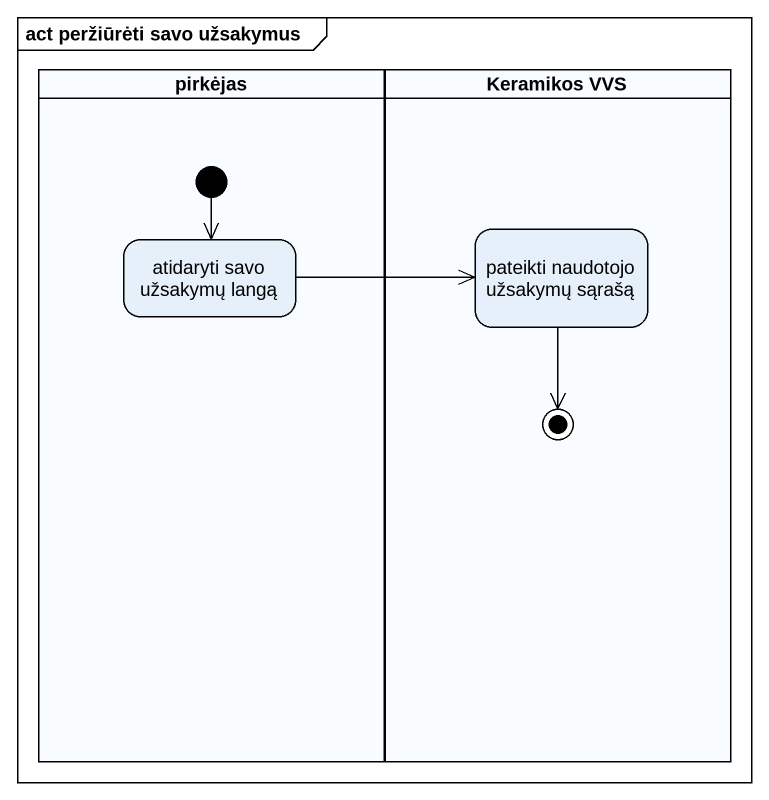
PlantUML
@startuml
mainframe act peržiūrėti savo užsakymus
hide empty description
state pirkėjas <<partition>> {
  state "atidaryti savo užsakymų langą" as atidaryti_savo_užsakymų
  [*] --> atidaryti_savo_užsakymų
}
state "Keramikos VVS" as Keramikos_VVS <<partition>> {
  state "pateikti naudotojo užsakymų sąrašą" as pateikti_naudotojo_užsakymų
  pateikti_naudotojo_užsakymų --> [*]
}
atidaryti_savo_užsakymų -right-> pateikti_naudotojo_užsakymų
@enduml
